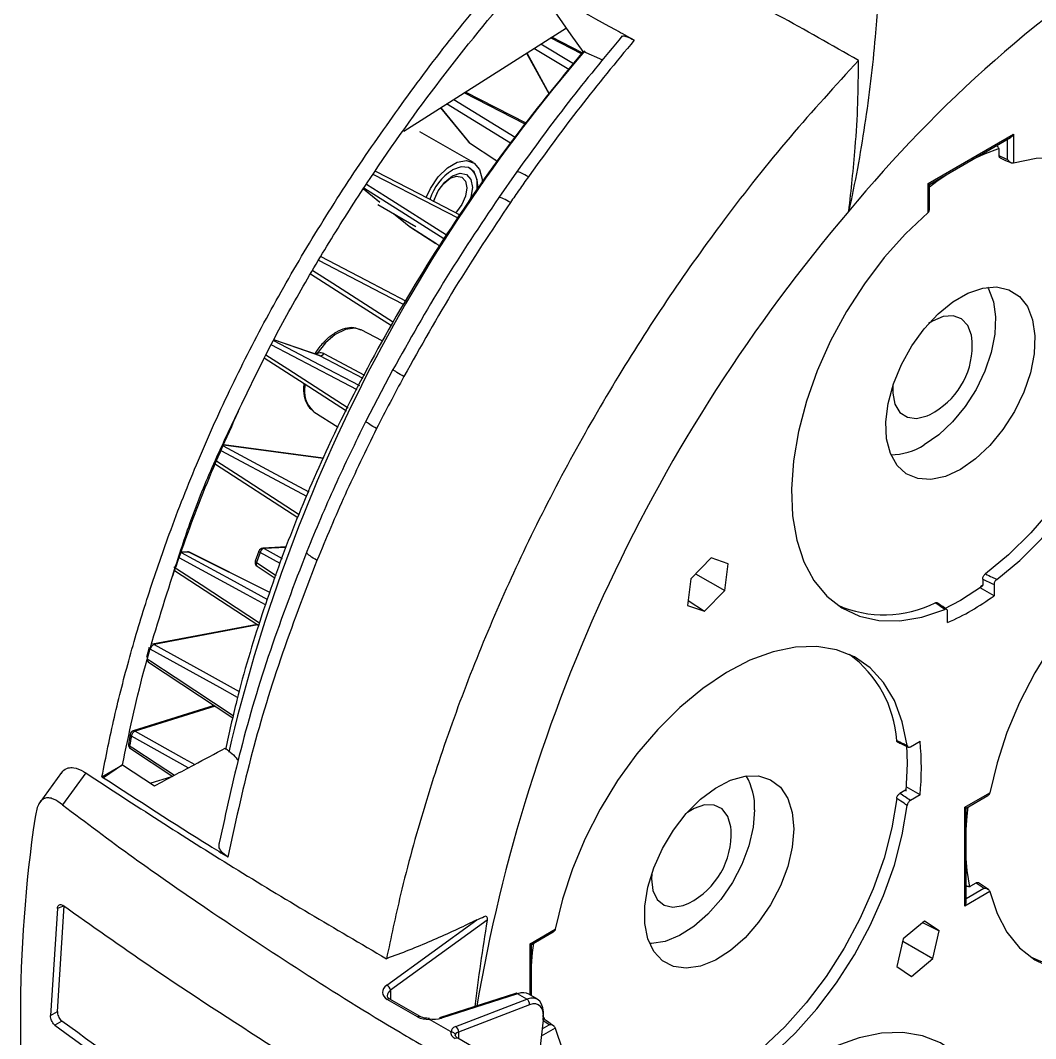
# Model space of a CAD drawing. Header units: inches. Extents: x 0.7 to 44.2, y 3.2 to 34.6.
# Drawn here: x 11.29 to 13.879, y 24.141 to 26.736 of the extents above; entities that cross this region are included whole.
import ezdxf

# ---------------------------------------------------------------- set-up
doc = ezdxf.new("R2010")
doc.units = ezdxf.units.IN
doc.header["$MEASUREMENT"] = 0

msp = doc.modelspace()

# ---------------------------------------------------------------- linework, layer by layer
for p, q in [((12.268, 26.4536), (12.6827, 26.7172)), ((12.7223, 26.65), (12.6419, 26.6913)), ((12.7244, 26.6525), (12.645, 26.6932)), ((12.581, 26.6526), (12.6383, 26.5484)), ((12.5818, 26.6531), (12.6389, 26.5492)), ((12.6888, 26.611), (12.5998, 26.6646)), ((12.6177, 26.6759), (12.7006, 26.6259)), ((12.775, 26.6349), (12.7251, 26.6567)), ((12.5777, 26.4713), (12.4221, 26.5516)), ((12.5797, 26.4738), (12.4252, 26.5535)), ((12.5396, 26.4234), (12.3772, 26.523)), ((12.3952, 26.5345), (12.5517, 26.4386)), ((12.3617, 26.5132), (12.4328, 26.4265)), ((12.3621, 26.5134), (12.4346, 26.4249)), ((12.4455, 26.3737), (12.3091, 26.4524)), ((13.6046, 26.3201), (13.8228, 26.4461)), ((13.8228, 26.4461), (13.8228, 26.3721)), ((12.4346, 26.4249), (12.5013, 26.3807)), ((12.4356, 26.4239), (12.5026, 26.3795)), ((13.6079, 26.3182), (13.8146, 26.4375)), ((13.8076, 26.3811), (13.8076, 26.4334)), ((13.7857, 26.3912), (13.7857, 26.4073)), ((12.5016, 26.3803), (12.5079, 26.3755)), ((13.8228, 26.3721), (13.8218, 26.3719)), ((12.4371, 26.3592), (12.4371, 26.3593)), ((12.5554, 26.3496), (12.5099, 26.2846)), ((13.6046, 26.2462), (13.6046, 26.3201)), ((13.6079, 26.2545), (13.6079, 26.3182)), ((12.165, 26.3066), (12.2059, 26.2733)), ((12.165, 26.3066), (12.2068, 26.2727)), ((12.202, 26.2669), (12.2986, 26.2111)), ((12.2427, 26.2434), (12.2812, 26.2121)), ((12.243, 26.2432), (12.282, 26.2115)), ((13.4027, 26.25), (13.4027, 26.25)), ((13.6055, 26.247), (13.6046, 26.2462)), ((12.282, 26.2115), (12.2812, 26.2121)), ((12.282, 26.2115), (12.3493, 26.1681)), ((12.2824, 26.2112), (12.3498, 26.1678)), ((13.6159, 25.9696), (13.6059, 25.9633)), ((12.2131, 25.9191), (12.1592, 25.9472)), ((12.0531, 25.882), (11.9368, 25.922)), ((12.0542, 25.8815), (11.9368, 25.9219)), ((12.0531, 25.882), (12.0542, 25.8815)), ((12.1641, 25.8238), (12.0542, 25.8815)), ((12.0639, 25.8869), (12.1681, 25.8317)), ((12.2402, 25.8461), (12.1713, 25.7147)), ((11.8457, 25.7395), (11.8457, 25.7395)), ((12.0389, 25.7389), (12.1007, 25.6996)), ((12.0624, 25.6199), (11.8085, 25.6535)), ((12.0626, 25.6204), (11.8087, 25.654)), ((11.7877, 25.6054), (11.9976, 25.469)), ((11.7161, 25.3817), (11.6968, 25.3808)), ((11.7197, 25.3809), (11.7005, 25.3799)), ((11.9266, 25.2778), (11.7197, 25.3809)), ((11.9268, 25.2784), (11.7217, 25.3805)), ((11.8983, 25.3836), (11.8894, 25.3583)), ((11.9015, 25.3801), (11.8926, 25.3548)), ((11.9531, 25.3516), (11.9015, 25.3801)), ((11.9685, 25.3942), (11.9086, 25.3912)), ((11.9681, 25.3931), (11.9122, 25.3904)), ((11.9122, 25.3904), (11.958, 25.3651)), ((11.8926, 25.3548), (11.9423, 25.3216)), ((13.0514, 25.366), (12.9998, 25.3129)), ((13.0947, 25.3511), (13.0514, 25.366)), ((11.6832, 25.3345), (11.8981, 25.194)), ((11.8939, 25.3449), (11.9397, 25.3144)), ((13.0864, 25.2832), (13.0947, 25.3511)), ((12.9998, 25.3129), (12.9916, 25.2449)), ((13.0119, 25.3254), (13.0864, 25.2832)), ((13.7439, 25.3123), (13.7439, 25.2974)), ((13.0349, 25.2301), (13.0864, 25.2832)), ((13.7434, 25.2941), (13.687, 25.2578)), ((13.7729, 25.2698), (13.7372, 25.29)), ((13.7384, 25.2937), (13.7439, 25.2977)), ((13.7729, 25.2981), (13.7729, 25.2698)), ((12.9931, 25.2575), (13.0349, 25.2301)), ((13.687, 25.2578), (13.6449, 25.2356)), ((12.9916, 25.2449), (13.0349, 25.2301)), ((13.6544, 25.2014), (13.6544, 25.2297)), ((11.8942, 25.1965), (11.6273, 25.146)), ((11.8961, 25.1953), (11.6317, 25.1453)), ((11.6183, 25.1375), (11.612, 25.1125)), ((11.617, 25.1002), (11.832, 24.959)), ((11.7846, 24.9901), (11.578, 24.9253)), ((11.7868, 24.9886), (11.583, 24.9247)), ((11.5702, 24.9164), (11.5658, 24.8918)), ((11.7183, 24.8311), (11.5733, 24.9121)), ((13.5498, 24.8888), (13.5515, 24.8427)), ((13.5595, 24.885), (13.5841, 24.8992)), ((11.5712, 24.8803), (11.6793, 24.8091)), ((11.4983, 24.8086), (11.5507, 24.8391)), ((11.5507, 24.8391), (11.5021, 24.8061)), ((11.5507, 24.8391), (11.5021, 24.8061)), ((11.5507, 24.8391), (11.6327, 24.7857)), ((11.5507, 24.8391), (11.5507, 24.8391)), ((11.5507, 24.8391), (11.5507, 24.8391)), ((13.5515, 24.8427), (13.5478, 24.7716)), ((11.3956, 24.8191), (11.3398, 24.743)), ((11.457, 24.8181), (11.3978, 24.7372)), ((11.4983, 24.8086), (11.5021, 24.8061)), ((11.6735, 24.8073), (11.6229, 24.7921)), ((13.5841, 24.7623), (13.5485, 24.7832)), ((13.5457, 24.7736), (13.5327, 24.7661)), ((13.5841, 24.7623), (13.5595, 24.7481)), ((13.6984, 24.7307), (13.7624, 24.7676)), ((13.7018, 24.7287), (13.7569, 24.7605)), ((13.7624, 24.7676), (13.7622, 24.7665)), ((13.6984, 24.4787), (13.6984, 24.7307)), ((13.7018, 24.4901), (13.7018, 24.7287)), ((12.9, 24.5603), (12.8995, 24.5484)), ((13.7018, 24.4982), (13.7471, 24.5244)), ((13.7135, 24.5302), (13.7274, 24.5383)), ((13.7624, 24.5157), (13.6984, 24.4787)), ((13.7622, 24.5167), (13.7624, 24.5157)), ((11.3849, 24.4729), (11.3672, 24.2001)), ((11.3849, 24.2102), (11.4024, 24.4797)), ((11.4024, 24.4797), (11.3849, 24.4729)), ((12.2248, 24.2778), (12.4541, 24.4438)), ((12.4805, 24.4428), (12.2339, 24.2643)), ((12.5903, 24.3831), (12.6543, 24.42)), ((12.6543, 24.42), (12.6541, 24.4188)), ((13.5952, 24.4407), (13.5412, 24.3953)), ((13.5905, 24.4367), (13.6329, 24.4156)), ((13.6329, 24.4156), (13.5952, 24.4407)), ((12.5937, 24.3811), (12.6487, 24.4129)), ((13.5412, 24.3953), (13.5249, 24.3248)), ((13.6165, 24.3451), (13.6329, 24.4156)), ((12.5903, 24.2521), (12.5903, 24.3831)), ((12.5937, 24.2501), (12.5937, 24.3811)), ((13.5399, 24.3896), (13.6165, 24.3451)), ((13.5626, 24.2997), (13.6165, 24.3451)), ((13.5249, 24.3248), (13.5626, 24.2997)), ((12.2339, 24.2643), (12.2339, 24.2412)), ((12.3031, 24.1965), (12.2259, 24.2411)), ((12.3096, 24.1975), (12.2323, 24.2421)), ((12.553, 24.2564), (12.3588, 24.194)), ((12.5581, 24.2556), (12.3639, 24.1932)), ((12.4003, 24.1721), (12.5814, 24.2421)), ((12.5814, 24.2421), (12.5581, 24.2556)), ((12.6085, 24.2416), (12.5869, 24.2541)), ((12.5883, 24.2275), (12.4071, 24.1575)), ((11.3672, 24.2001), (11.3849, 24.2102)), ((11.3961, 24.1856), (11.3784, 24.1754)), ((12.3867, 24.1593), (12.3331, 24.1903)), ((12.6543, 24.1681), (12.6184, 24.1473)), ((12.6207, 24.1662), (12.639, 24.1767)), ((12.6541, 24.169), (12.6543, 24.1681)), ((12.5369, 24.0663), (12.4055, 24.1422)), ((12.4071, 24.1575), (12.4071, 24.1412))]:
    msp.add_line(p, q)
at = {"flags": 128}
for points in [[(12.7251, 26.6567), (12.6951, 26.6994), (12.6388, 26.7797)], [(12.4346, 26.4249), (12.4332, 26.426), (12.4328, 26.4265)], [(13.7189, 26.3822), (13.7471, 26.3954), (13.7869, 26.4105)], [(12.3254, 26.2845), (12.3362, 26.308), (12.3559, 26.3371), (12.3794, 26.36), (12.4044, 26.3744), (12.428, 26.3787), (12.4476, 26.3724), (12.4613, 26.3561), (12.4674, 26.3317), (12.4675, 26.3194)], [(14.0194, 26.3656), (14.0425, 26.3484), (14.0772, 26.3116), (14.1051, 26.266), (14.1258, 26.2126), (14.1388, 26.1522), (14.144, 26.0859), (14.1413, 26.0148), (14.1306, 25.9402), (14.1123, 25.8634), (14.0866, 25.7856), (14.0539, 25.7083), (14.0148, 25.6328), (13.9701, 25.5604), (13.9204, 25.4923), (13.8667, 25.4298), (13.8099, 25.3739), (13.7509, 25.3257)], [(13.7799, 25.3114), (13.8385, 25.3598), (13.8951, 25.4157), (13.9485, 25.4781), (13.9978, 25.546), (14.0423, 25.6181), (14.0811, 25.6934), (14.1137, 25.7704), (14.1393, 25.8478), (14.1576, 25.9244), (14.1683, 25.9987), (14.1711, 26.0696), (14.1661, 26.1357), (14.1534, 26.196), (14.133, 26.2495), (14.1055, 26.2951), (14.0712, 26.3322), (14.0307, 26.36), (13.9849, 26.3781), (13.9343, 26.3863), (13.88, 26.3843), (13.8228, 26.3721)], [(12.4064, 26.2318), (12.3491, 26.2614), (12.1895, 26.3436)], [(12.1954, 26.3518), (12.3063, 26.2946), (12.4121, 26.24)], [(12.3442, 26.2746), (12.3446, 26.2763), (12.3557, 26.3018), (12.3723, 26.3242), (12.3919, 26.34), (12.4115, 26.3468), (12.4281, 26.3436), (12.4391, 26.3308), (12.443, 26.3105), (12.4391, 26.2856), (12.4316, 26.2666)], [(12.3449, 26.274), (12.3466, 26.2805), (12.3558, 26.3018), (12.3696, 26.3205), (12.3859, 26.3336), (12.4022, 26.3393), (12.4161, 26.3366), (12.4253, 26.326), (12.4285, 26.309), (12.4253, 26.2883), (12.4161, 26.267), (12.4022, 26.2483), (12.4, 26.246)], [(12.4541, 26.2997), (12.4549, 26.3045), (12.4549, 26.3301), (12.4473, 26.3498), (12.433, 26.3612), (12.4138, 26.3629), (12.3919, 26.3548)], [(13.6079, 26.3118), (13.6269, 26.326), (13.6552, 26.3454)], [(12.1728, 26.3187), (12.2211, 26.2882), (12.3771, 26.1897)], [(13.6046, 26.3201), (13.6059, 26.3193), (13.6069, 26.3187), (13.6076, 26.3184), (13.6079, 26.3182), (13.6079, 26.3182)], [(12.3702, 26.1797), (12.2719, 26.2418), (12.1662, 26.3085)], [(13.6046, 26.2462), (13.5474, 26.1923), (13.493, 26.1315), (13.4425, 26.065), (13.3966, 25.9939), (13.3561, 25.9194), (13.3219, 25.8427), (13.2943, 25.7653), (13.274, 25.6884), (13.2612, 25.6133), (13.2562, 25.5414), (13.259, 25.4738), (13.2697, 25.4118), (13.288, 25.3564), (13.3137, 25.3085), (13.3462, 25.2691), (13.385, 25.2387), (13.4295, 25.2179), (13.4789, 25.207), (13.5323, 25.2062), (13.5888, 25.2156), (13.6474, 25.235)], [(12.0567, 26.1342), (12.1704, 26.075), (12.2743, 26.0209)], [(12.2685, 26.0112), (12.2129, 26.0402), (12.051, 26.1245)], [(12.2364, 25.958), (12.1392, 26.02), (12.0302, 26.0895)], [(12.0358, 26.0989), (12.0872, 26.0662), (12.242, 25.9673)], [(13.687, 25.5917), (13.6487, 25.5741), (13.612, 25.5662), (13.5783, 25.5683), (13.5491, 25.5804), (13.5255, 25.6019), (13.5086, 25.6321), (13.4989, 25.6695), (13.497, 25.7128), (13.5028, 25.7601), (13.5162, 25.8095), (13.5366, 25.859), (13.5631, 25.9066), (13.5947, 25.9502), (13.6301, 25.9882), (13.6678, 26.0189), (13.7063, 26.0411), (13.744, 26.0539), (13.7794, 26.0568), (13.811, 26.0497), (13.8375, 26.0328), (13.8579, 26.0068), (13.8712, 25.9728), (13.8771, 25.9322), (13.8751, 25.8867), (13.8655, 25.8381), (13.8485, 25.7884), (13.8249, 25.7396), (13.7957, 25.6938), (13.7621, 25.6528), (13.7253, 25.6183), (13.687, 25.5917)], [(13.756, 26.056), (13.7586, 26.0516), (13.7714, 26.0191), (13.777, 25.9802), (13.7751, 25.9366), (13.7659, 25.8901), (13.7497, 25.8425), (13.7271, 25.7958), (13.6991, 25.7519), (13.6669, 25.7126), (13.6317, 25.6796), (13.595, 25.6541)], [(13.7172, 25.9181), (13.7152, 25.9337), (13.706, 25.9584), (13.69, 25.9753), (13.6686, 25.983), (13.6433, 25.9811), (13.6159, 25.9696)], [(12.1592, 25.9472), (12.1429, 25.9519), (12.1189, 25.9487), (12.0933, 25.9359), (12.0683, 25.9145), (12.0462, 25.8864)], [(12.149, 25.7943), (12.0958, 25.8223), (11.9301, 25.9095)], [(11.936, 25.9204), (12.0535, 25.8585), (12.1546, 25.8053)], [(12.1215, 25.7404), (12.0257, 25.8021), (11.9122, 25.8751)], [(11.9165, 25.8838), (11.9725, 25.8478), (12.1259, 25.749)], [(13.5149, 25.8057), (13.5146, 25.786), (13.5203, 25.758), (13.533, 25.737), (13.5518, 25.7246), (13.5755, 25.7217), (13.6021, 25.7284), (13.6097, 25.732)], [(12.037, 25.7402), (12.038, 25.7394), (12.0389, 25.7389)], [(12.0205, 25.5224), (11.971, 25.5489), (11.8022, 25.639)], [(11.8077, 25.6515), (11.9288, 25.5868), (12.0259, 25.5349)], [(11.791, 25.6131), (11.8508, 25.5743), (12.0009, 25.4768)], [(14.6591, 25.2393), (14.6462, 25.2993), (14.6257, 25.3525), (14.5981, 25.3979), (14.5638, 25.4347), (14.5234, 25.4624), (14.4776, 25.4804), (14.4272, 25.4885), (14.3729, 25.4864), (14.3159, 25.4743), (14.2569, 25.4523), (14.1972, 25.4209), (14.1375, 25.3805), (14.0791, 25.3318), (14.0228, 25.2758), (13.9697, 25.2132), (13.9207, 25.1453), (13.8765, 25.0732), (13.838, 24.998), (13.8058, 24.9212), (13.7805, 24.844), (13.7624, 24.7676)], [(11.7005, 25.3799), (11.8261, 25.3118), (11.9204, 25.2606)], [(11.7197, 25.3809), (11.721, 25.3808), (11.7217, 25.3805)], [(11.9015, 25.3801), (11.9002, 25.381), (11.8992, 25.3818), (11.8985, 25.3825), (11.8983, 25.3832), (11.8983, 25.3836)], [(11.9154, 25.2467), (11.8684, 25.2722), (11.6952, 25.3662)], [(11.8894, 25.3583), (11.8894, 25.358), (11.8896, 25.3573), (11.8903, 25.3565), (11.8913, 25.3557), (11.8926, 25.3548)], [(11.6816, 25.3438), (11.6896, 25.3386), (11.7515, 25.2981), (11.9002, 25.2008)], [(11.6183, 25.1375), (11.6182, 25.1371), (11.6185, 25.1363), (11.6191, 25.1354), (11.6201, 25.1344), (11.6215, 25.1335)], [(11.8442, 25.0108), (11.7992, 25.0356), (11.6215, 25.1335)], [(11.6317, 25.1453), (11.7567, 25.0764), (11.8486, 25.0258)], [(13.5515, 24.8884), (13.5389, 24.9489), (13.5188, 25.0025), (13.4914, 25.0484), (13.4573, 25.0857), (13.4171, 25.1139), (13.3713, 25.1323), (13.3209, 25.1407), (13.2666, 25.139), (13.2095, 25.1272), (13.1505, 25.1054), (13.0905, 25.0741), (13.0308, 25.0338), (12.9721, 24.9852), (12.9157, 24.9292), (12.8624, 24.8666), (12.8132, 24.7986), (12.7688, 24.7263), (12.7302, 24.651), (12.6979, 24.5739), (12.6724, 24.4965), (12.6543, 24.42)], [(11.6152, 25.1084), (11.6232, 25.1031), (11.6852, 25.0624), (11.8333, 24.965)], [(14.6325, 25.0989), (14.62, 25.0237), (14.5998, 24.9467), (14.5724, 24.869), (14.5382, 24.7921), (14.4978, 24.7173), (14.4519, 24.6459), (14.4012, 24.5792), (14.3468, 24.5182), (14.2894, 24.4641), (14.2302, 24.4178), (14.1701, 24.38), (14.1102, 24.3515), (14.0514, 24.3328), (13.995, 24.3241), (13.9417, 24.3256), (13.8925, 24.3373), (13.8664, 24.3486)], [(13.7624, 24.5157), (13.7805, 24.4602), (13.8058, 24.4122), (13.838, 24.3725), (13.8765, 24.3419), (13.9207, 24.3207), (13.9697, 24.3094), (14.0228, 24.3082), (14.0791, 24.3171), (14.1375, 24.3359), (14.1972, 24.3644), (14.2569, 24.4019), (14.3159, 24.448), (14.3729, 24.5018), (14.4272, 24.5623), (14.4776, 24.6286), (14.5234, 24.6996), (14.5638, 24.7739), (14.5981, 24.8503), (14.6257, 24.9276), (14.6462, 25.0043), (14.6591, 25.0793)], [(11.583, 24.9247), (11.7074, 24.8552), (11.7348, 24.8399)], [(11.5689, 24.8874), (11.5769, 24.8821), (11.6391, 24.8412), (11.6829, 24.8123)], [(11.5708, 24.8802), (11.5708, 24.8802), (11.571, 24.8801)], [(13.2624, 24.6758), (13.2585, 24.6293), (13.2469, 24.5802), (13.2283, 24.5306), (13.2032, 24.4824), (13.1727, 24.4376), (13.1382, 24.398), (13.1009, 24.3654), (13.0624, 24.3409), (13.0244, 24.3257), (12.9883, 24.3203), (12.9556, 24.3249), (12.9277, 24.3395), (12.9057, 24.3633), (12.8905, 24.3953), (12.8828, 24.4344), (12.8828, 24.4789), (12.8905, 24.5269), (12.9057, 24.5765), (12.9277, 24.6257), (12.9556, 24.6725), (12.9883, 24.7148), (13.0244, 24.7511), (13.0624, 24.7798), (13.1009, 24.7998), (13.1382, 24.8101), (13.1727, 24.8105), (13.2032, 24.8009), (13.2283, 24.7816), (13.2469, 24.7535), (13.2585, 24.7178), (13.2624, 24.6758)], [(12.8811, 23.9601), (12.9157, 23.9606), (12.9721, 23.9697), (13.0308, 23.9888), (13.0905, 24.0176), (13.1505, 24.0555), (13.2095, 24.1019), (13.2666, 24.156), (13.3209, 24.2169), (13.3713, 24.2836), (13.4171, 24.3548), (13.4573, 24.4294), (13.4914, 24.5061), (13.5188, 24.5836), (13.5389, 24.6605), (13.5515, 24.7355)], [(13.5247, 24.7534), (13.5123, 24.6782), (13.4924, 24.601), (13.4651, 24.5233), (13.431, 24.4462), (13.3906, 24.3713), (13.3447, 24.2997), (13.2941, 24.2328), (13.2397, 24.1716), (13.1823, 24.1173), (13.123, 24.0708), (13.0628, 24.0329), (13.0028, 24.0042), (12.944, 23.9853), (12.8874, 23.9765), (12.883, 23.9762)], [(13.1022, 24.6726), (13.1014, 24.681), (13.094, 24.7074), (13.0796, 24.7264), (13.0594, 24.7365), (13.0349, 24.737), (13.0079, 24.7279), (12.9909, 24.7178)], [(13.7018, 24.6743), (13.7045, 24.7084), (13.7073, 24.7319)], [(13.1623, 24.7243), (13.1586, 24.6797), (13.1475, 24.6327), (13.1296, 24.5852), (13.1056, 24.539), (13.0765, 24.4961), (13.0434, 24.4582), (13.0077, 24.427), (12.9708, 24.4036), (12.9344, 24.389), (12.8998, 24.3838), (12.8948, 24.3838)], [(13.7113, 24.5271), (13.7045, 24.5696), (13.7018, 24.6005)], [(12.8995, 24.5484), (12.9032, 24.519), (12.9142, 24.4961), (12.9317, 24.4814), (12.9542, 24.476), (12.9803, 24.4804), (12.9948, 24.4865)], [(12.5937, 24.3266), (12.5964, 24.3607), (12.5992, 24.3843)], [(12.6236, 24.1882), (12.6249, 24.1889), (12.6258, 24.1898), (12.6264, 24.1907), (12.6266, 24.1917), (12.6263, 24.1928), (12.6256, 24.1938), (12.6246, 24.1948), (12.6232, 24.1958)], [(12.6543, 24.1681), (12.6724, 24.1124), (12.6812, 24.0933)], [(13.7709, 23.9047), (13.7584, 23.9652), (13.7382, 24.0188), (13.7109, 24.0647), (13.6768, 24.102), (13.6365, 24.1302), (13.5908, 24.1486), (13.5404, 24.157), (13.4861, 24.1553), (13.429, 24.1435), (13.3699, 24.1217), (13.31, 24.0904), (13.2502, 24.0501), (13.1916, 24.0015), (13.1352, 23.9455), (13.0819, 23.8829), (13.0326, 23.8149), (12.9883, 23.7426), (12.9497, 23.6673), (12.9173, 23.5903), (12.8919, 23.5128), (12.8738, 23.4363)]]:
    msp.add_lwpolyline(points, dxfattribs=at)
for centre, radius, start, end in [((15.9854, 24.1189), 3.3485, 122.16, 140.4726), ((15.9068, 23.9205), 4.1942, 139.2462, 166.9032), ((12.4693, 26.2358), 0.1419, 123.0239, 161.924), ((12.3985, 26.316), 0.058, 342.7732, 48.2884), ((16.602, 23.5166), 4.2079, 139.4903, 170.3143), ((13.5208, 25.9074), 0.1967, 296.8895, 0), ((13.5208, 25.9074), 0.1967, 0, 3.1159), ((12.0403, 25.8789), 0.00962, 51.9108, 79.3527), ((12.0553, 25.8911), 0.00963, 263.3836, 333.7463), ((12.0851, 25.7917), 0.0706, 167.3715, 226.9888), ((13.5102, 25.787), 0.1577, 269.8266, 302.5503), ((11.7166, 25.3703), 0.0115, 63.517, 92.822), ((11.7164, 25.3747), 0.00703, 61.6579, 92.5998), ((11.9091, 25.3797), 0.0115, 92.822, 160.6277), ((11.9149, 25.3768), 0.0138, 101.2847, 166.3634), ((11.9089, 25.3842), 0.00703, 61.6579, 92.5998), ((11.9002, 25.3545), 0.0115, 160.6277, 236.2898), ((11.8998, 25.3507), 0.00826, 150.2793, 224.4551), ((13.4925, 25.5128), 0.2918, 245.9001, 296.5947), ((13.3902, 25.7959), 0.6506, 293.9616, 306.033), ((11.6284, 25.1394), 0.00674, 60.9849, 99.9676), ((11.6363, 25.1309), 0.0151, 107.85, 169.9935), ((13.2278, 24.8807), 0.2976, 3.9232, 53.5795), ((11.6217, 25.1054), 0.00715, 155.6352, 228.3073), ((14.6552, 24.3526), 3.1323, 169.711, 170.1685), ((11.5814, 24.9143), 0.0115, 107.4177, 169.7115), ((11.575, 24.9166), 0.00487, 182.7215, 248.9472), ((11.589, 24.91), 0.0159, 112.4058, 172.3872), ((11.5798, 24.9192), 0.00632, 59.6546, 106.2126), ((11.5771, 24.8898), 0.0115, 170.169, 236.6093), ((11.5707, 24.892), 0.00489, 182.6247, 248.7077), ((11.5752, 24.8852), 0.00666, 160.6126, 228.6833), ((12.9369, 24.8307), 0.6508, 353.9653, 6.0347), ((13.0048, 24.7313), 0.1577, 357.4465, 30.1768), ((14.7782, 24.1945), 3.4879, 171.5785, 188.4215), ((12.9058, 24.6619), 0.1967, 296.8895, 3.1159), ((12.2156, 24.2617), 0.0185, 8.0491, 60.1356), ((12.2299, 24.2365), 0.00611, 66.6202, 131.2296), ((12.5547, 24.2507), 0.00601, 55.3621, 105.9391), ((12.5734, 24.2295), 0.015, 352.4746, 57.7291), ((12.3071, 24.1919), 0.00613, 67.262, 131.1619), ((12.3604, 24.1882), 0.00601, 55.3621, 105.9391), ((12.3923, 24.1595), 0.015, 352.4746, 57.7291), ((12.403, 24.1368), 0.00592, 65.4903, 132.3596)]:
    msp.add_arc(centre, radius, start, end)
for centre, major_axis, ratio, start_param, end_param in [((13.8146, 26.4507), (0.0081, 0.0141), 0.577335, 3.92695, 4.71243), ((13.4071, 26.0391), (4.1954, -1.9171), 0.10364, 1.522616, 1.527853), ((14.1039, 25.6699), (5.8505, -2.8531), 0.073638, 4.68676, 4.691717), ((13.4031, 24.2757), (5.3964, -3.6397), 0.073628, 1.591462, 1.596418), ((13.6903, 24.7354), (0.0115, -0.0066), 0.00007, 0.000041, 0.785439), ((13.843, 25.0421), (3.7581, -2.6745), 0.103626, 4.755323, 4.76056), ((13.6903, 24.4834), (0.0081, 0.0141), 0.577335, 4.71243, 5.497828), ((14.7158, 25.2262), (1.5932, 2.956), 0.556891, 2.119008, 2.193394), ((12.5822, 24.3877), (0.0115, -0.0066), 0.00007, 0.000041, 0.785439), ((12.2556, 24.2613), (0.042, 0.0035), 0.625176, 2.339165, 3.875055), ((12.2563, 24.2524), (0.0305, 0.0036), 0.641456, 2.315106, 3.062634), ((12.5475, 24.1885), (0.04, 0.0653), 0.59425, 0.015744, 0.609075), ((12.5714, 24.1746), (0.0366, 0.0672), 0.560004, 5.314032, 6.862534), ((12.5798, 24.1701), (0.0309, 0.0573), 0.556891, 5.311738, 6.86024), ((12.3329, 24.2167), (0.042, 0.0035), 0.625176, 3.875055, 4.665536), ((12.3351, 24.2107), (0.042, -0.006), 0.457731, 4.701732, 5.528053), ((14.8892, 25.1263), (1.5986, 2.9661), 0.556891, 2.170145, 2.210348), ((12.7349, 24.6945), (3.7581, -2.6745), 0.103626, 4.756438, 4.76056), ((12.4288, 24.1613), (0.042, 0.0035), 0.625176, 3.084573, 3.875055), ((12.4311, 24.1553), (0.042, -0.006), 0.457731, 2.456274, 3.282595), ((12.4295, 24.1452), (0.0305, -0.0057), 0.411118, 2.467748, 3.268423)]:
    msp.add_ellipse(centre, major_axis=major_axis, ratio=ratio, start_param=start_param, end_param=end_param)
for points, knots in [([(13.4855, 27.0261), (13.4844, 26.9704), (13.4822, 26.8589), (13.4719, 26.7108), (13.4586, 26.581), (13.4435, 26.4692), (13.4252, 26.3586), (13.4102, 26.2862), (13.4027, 26.25)], [0, 0, 0, 0, 0.208801, 0.418149, 0.563127, 0.708317, 0.854049, 1, 1, 1, 1]), ([(11.4983, 24.8086), (11.5084, 24.8591), (11.5287, 24.9603), (11.5683, 25.1143), (11.6149, 25.27), (11.6726, 25.4376), (11.7428, 25.6163), (11.8275, 25.804), (11.9225, 25.9888), (12.0269, 26.1704), (12.14, 26.3488), (12.2624, 26.5244), (12.3918, 26.697), (12.4839, 26.8069), (12.5301, 26.862)], [0, 0, 0, 0, 0.070998, 0.142226, 0.214231, 0.286532, 0.37348, 0.461051, 0.547999, 0.635509, 0.724628, 0.814244, 0.90692, 1, 1, 1, 1]), ([(12.8554, 26.6855), (12.84, 26.694), (12.7319, 26.7537), (12.6235, 26.8123), (12.5314, 26.8613), (12.5301, 26.862)], [0, 0, 0, 0, 0.1408638, 0.9880298, 1, 1, 1, 1]), ([(13.4275, 26.6338), (13.3594, 26.6728), (13.2232, 26.7507), (13.0853, 26.8204), (13.0164, 26.8553)], [0, 0, 0, 0, 0.4997552, 1, 1, 1, 1]), ([(11.8457, 25.7395), (11.8701, 25.7902), (11.9187, 25.8917), (12.0005, 26.0414), (12.0881, 26.1891), (12.2066, 26.3728), (12.3599, 26.5888), (12.4897, 26.7457), (12.5549, 26.8246)], [0, 0, 0, 0, 0.129297, 0.258605, 0.390219, 0.521839, 0.75975, 1, 1, 1, 1]), ([(12.8251, 26.6965), (12.7786, 26.6406), (12.6858, 26.5288), (12.5989, 26.4093), (12.5554, 26.3496)], [0, 0, 0, 0, 0.500198, 1, 1, 1, 1]), ([(12.8554, 26.6855), (12.8089, 26.6294), (12.716, 26.5173), (12.629, 26.3974), (12.5856, 26.3375)], [0, 0, 0, 0, 0.500224, 1, 1, 1, 1]), ([(12.8239, 26.6938), (12.8243, 26.6946), (12.8255, 26.697), (12.8344, 26.6957), (12.8457, 26.6908), (12.8536, 26.6865), (12.8554, 26.6855)], [0, 0, 0, 0, 0.153915, 0.473205, 0.880893, 1, 1, 1, 1]), ([(12.7251, 26.6567), (12.6623, 26.5799), (12.5372, 26.4269), (12.3651, 26.1778), (12.2087, 25.9188), (12.0815, 25.6701), (11.9811, 25.4366), (11.9039, 25.2203), (11.8471, 25.0329), (11.8226, 24.9197), (11.8136, 24.878)], [0, 0, 0, 0, 0.147844, 0.294879, 0.442249, 0.587689, 0.701403, 0.816518, 0.932352, 1, 1, 1, 1]), ([(13.4275, 26.6338), (13.3686, 26.5698), (13.2505, 26.441), (13.0904, 26.2386), (12.9448, 26.0348), (12.8134, 25.8303), (12.6904, 25.6167), (12.5788, 25.3985), (12.4798, 25.1785), (12.3933, 24.9572), (12.3189, 24.7329), (12.2623, 24.5277), (12.2352, 24.3992), (12.2238, 24.3449)], [0, 0, 0, 0, 0.101607, 0.204124, 0.293668, 0.383833, 0.47597, 0.568792, 0.658049, 0.747933, 0.83979, 0.932327, 1, 1, 1, 1]), ([(13.4027, 26.25), (13.4086, 26.3039), (13.4185, 26.3946), (13.4264, 26.5229), (13.4271, 26.5973), (13.4275, 26.6338)], [0, 0, 0, 0, 0.4273062, 0.719303, 1, 1, 1, 1]), ([(13.7857, 26.4073), (13.7857, 26.4075), (13.7856, 26.4085), (13.7851, 26.4105), (13.7839, 26.4128), (13.7821, 26.415), (13.7806, 26.4159), (13.7799, 26.4164)], [0, 0, 0, 0, 0.082168, 0.306264, 0.534946, 0.764555, 1, 1, 1, 1]), ([(13.7884, 26.3859), (13.7883, 26.3859), (13.7874, 26.3861), (13.7864, 26.3875), (13.7857, 26.3895), (13.7857, 26.3909), (13.7857, 26.3912)], [0, 0, 0, 0, 0.053421, 0.460504, 0.864643, 1, 1, 1, 1]), ([(12.5013, 26.3807), (12.5014, 26.3807), (12.5024, 26.3799), (12.5043, 26.3785), (12.5061, 26.3771), (12.5069, 26.3764)], [0, 0, 0, 0, 0.023238, 0.580167, 1, 1, 1, 1]), ([(13.7884, 26.3858), (13.7907, 26.3847), (13.8001, 26.3804), (13.8095, 26.376), (13.8165, 26.3728)], [0, 0, 0, 0, 0.254298, 1, 1, 1, 1]), ([(13.8218, 26.3719), (13.8209, 26.3718), (13.819, 26.3717), (13.8153, 26.3732), (13.8112, 26.3763), (13.8087, 26.3794), (13.8076, 26.381), (13.8076, 26.3811)], [0, 0, 0, 0, 0.1620133, 0.3802172, 0.6863016, 0.9938623, 1, 1, 1, 1]), ([(12.5856, 26.3375), (12.5793, 26.3409), (12.5675, 26.3474), (12.5565, 26.3515), (12.5561, 26.3493), (12.5559, 26.3484)], [0, 0, 0, 0, 0.391174, 0.73089, 1, 1, 1, 1]), ([(12.5856, 26.3375), (12.5779, 26.3266), (12.5625, 26.3048), (12.5473, 26.2828), (12.5397, 26.2718)], [0, 0, 0, 0, 0.499933, 1, 1, 1, 1]), ([(12.5099, 26.2846), (12.4622, 26.2134), (12.3667, 26.0711), (12.2824, 25.9211), (12.2402, 25.8461)], [0, 0, 0, 0, 0.499894, 1, 1, 1, 1]), ([(12.5397, 26.2718), (12.4917, 26.1999), (12.3956, 26.056), (12.3107, 25.9043), (12.2682, 25.8285)], [0, 0, 0, 0, 0.499834, 1, 1, 1, 1]), ([(12.5397, 26.2718), (12.5335, 26.2753), (12.5217, 26.2817), (12.5113, 26.286), (12.511, 26.2845), (12.5109, 26.2839)], [0, 0, 0, 0, 0.422773, 0.789759, 1, 1, 1, 1]), ([(13.6055, 26.247), (13.6061, 26.2479), (13.6074, 26.2499), (13.6081, 26.2527), (13.6079, 26.2543), (13.6078, 26.2545)], [0, 0, 0, 0, 0.415672, 0.923778, 1, 1, 1, 1]), ([(12.3493, 26.1681), (12.3493, 26.1681), (12.3504, 26.1673), (12.3536, 26.1652), (12.3568, 26.163), (12.3589, 26.1616)], [0, 0, 0, 0, 0.014095, 0.353739, 1, 1, 1, 1]), ([(12.159, 25.9468), (12.1531, 25.9492), (12.1406, 25.9545), (12.1181, 25.9517), (12.0941, 25.9416), (12.0701, 25.9234), (12.0528, 25.9041), (12.0443, 25.8916), (12.0421, 25.8883)], [0, 0, 0, 0, 0.162482, 0.344827, 0.534859, 0.732218, 0.930735, 1, 1, 1, 1]), ([(12.0427, 25.8894), (12.0421, 25.8884), (12.0414, 25.8874), (12.0407, 25.8863), (12.0407, 25.8863)], [0, 0, 0, 0, 0.959479, 1, 1, 1, 1]), ([(12.0639, 25.8869), (12.0629, 25.8873), (12.06, 25.8886), (12.0544, 25.8891), (12.0493, 25.8879), (12.0467, 25.8867), (12.0462, 25.8864)], [0, 0, 0, 0, 0.193139, 0.560502, 0.922363, 1, 1, 1, 1]), ([(12.2682, 25.8285), (12.2563, 25.8064), (12.2326, 25.7623), (12.21, 25.7178), (12.1987, 25.6956)], [0, 0, 0, 0, 0.502172, 1, 1, 1, 1]), ([(12.2682, 25.8285), (12.2618, 25.8322), (12.25, 25.8391), (12.2403, 25.8453), (12.241, 25.8454), (12.2413, 25.8455)], [0, 0, 0, 0, 0.419188, 0.781988, 1, 1, 1, 1]), ([(12.0137, 25.8097), (12.0132, 25.8064), (12.011, 25.7927), (12.0146, 25.7725), (12.023, 25.752), (12.0328, 25.7443), (12.0371, 25.7409)], [0, 0, 0, 0, 0.1124716, 0.4557071, 0.7647477, 1, 1, 1, 1]), ([(11.8457, 25.7395), (11.8146, 25.6703), (11.7521, 25.5312), (11.7029, 25.3906), (11.6782, 25.3199)], [0, 0, 0, 0, 0.4977024, 1, 1, 1, 1]), ([(11.6782, 25.3199), (11.6925, 25.3647), (11.7218, 25.4571), (11.778, 25.5979), (11.8231, 25.6922), (11.8457, 25.7395)], [0, 0, 0, 0, 0.31808, 0.657402, 1, 1, 1, 1]), ([(12.1713, 25.7147), (12.1443, 25.6597), (12.0903, 25.5499), (12.0437, 25.4383), (12.0205, 25.3824)], [0, 0, 0, 0, 0.499919, 1, 1, 1, 1]), ([(12.1987, 25.6956), (12.1713, 25.6396), (12.1168, 25.5286), (12.0698, 25.4158), (12.0466, 25.3599)], [0, 0, 0, 0, 0.504396, 1, 1, 1, 1]), ([(12.1987, 25.6956), (12.1924, 25.6994), (12.1805, 25.7064), (12.171, 25.7131), (12.172, 25.7138), (12.1724, 25.7141)], [0, 0, 0, 0, 0.419611, 0.782543, 1, 1, 1, 1]), ([(12.0205, 25.3824), (11.9884, 25.2985), (11.924, 25.1301), (11.8498, 24.8811), (11.8147, 24.719), (11.7976, 24.6401)], [0, 0, 0, 0, 0.337764, 0.677732, 1, 1, 1, 1]), ([(12.0466, 25.3599), (12.0402, 25.3638), (12.0284, 25.371), (12.0195, 25.379), (12.0211, 25.3812), (12.0216, 25.382)], [0, 0, 0, 0, 0.42437, 0.791184, 1, 1, 1, 1]), ([(12.0466, 25.3599), (12.0144, 25.2759), (11.9498, 25.1072), (11.8738, 24.8537), (11.8374, 24.6873), (11.8193, 24.604)], [0, 0, 0, 0, 0.331778, 0.666034, 1, 1, 1, 1]), ([(11.5507, 24.8391), (11.5674, 24.9183), (11.6008, 25.0775), (11.6524, 25.2389), (11.6782, 25.3199)], [0, 0, 0, 0, 0.497752, 1, 1, 1, 1]), ([(13.7439, 25.3123), (13.744, 25.3128), (13.744, 25.3141), (13.7446, 25.3168), (13.7461, 25.3201), (13.7483, 25.3234), (13.7501, 25.3249), (13.7509, 25.3257)], [0, 0, 0, 0, 0.098186, 0.296067, 0.530767, 0.766015, 1, 1, 1, 1]), ([(13.7509, 25.3257), (13.7568, 25.3228), (13.7664, 25.318), (13.7761, 25.3133), (13.7799, 25.3114)], [0, 0, 0, 0, 0.607349, 1, 1, 1, 1]), ([(13.7799, 25.3114), (13.779, 25.3107), (13.7772, 25.3091), (13.775, 25.3058), (13.7734, 25.3023), (13.7729, 25.2997), (13.7729, 25.2984), (13.7729, 25.2981)], [0, 0, 0, 0, 0.237631, 0.475284, 0.71236, 0.948558, 1, 1, 1, 1]), ([(13.7439, 25.2974), (13.7439, 25.297), (13.7439, 25.2961), (13.7435, 25.2953), (13.7433, 25.2948)], [0, 0, 0, 0, 0.3257921, 1, 1, 1, 1]), ([(13.6231, 25.2519), (13.6235, 25.252), (13.6246, 25.2524), (13.6264, 25.2525), (13.6274, 25.2519), (13.628, 25.2516)], [0, 0, 0, 0, 0.20168, 0.608084, 1, 1, 1, 1]), ([(13.6474, 25.235), (13.6425, 25.2384), (13.6344, 25.244), (13.6263, 25.2496), (13.6231, 25.2519)], [0, 0, 0, 0, 0.607349, 1, 1, 1, 1]), ([(13.6523, 25.2348), (13.6504, 25.2361), (13.6423, 25.2418), (13.6342, 25.2474), (13.628, 25.2517)], [0, 0, 0, 0, 0.237054, 1, 1, 1, 1]), ([(13.6544, 25.2297), (13.6543, 25.2307), (13.6541, 25.2327), (13.6527, 25.2347), (13.6507, 25.2357), (13.6488, 25.2355), (13.6477, 25.2351), (13.6474, 25.235)], [0, 0, 0, 0, 0.235641, 0.471271, 0.707249, 0.944054, 1, 1, 1, 1]), ([(13.5247, 24.901), (13.5301, 24.8985), (13.539, 24.8943), (13.5479, 24.89), (13.5515, 24.8884)], [0, 0, 0, 0, 0.607349, 1, 1, 1, 1]), ([(13.5273, 24.8969), (13.5272, 24.8969), (13.5264, 24.8971), (13.5253, 24.8985), (13.5249, 24.9002), (13.5247, 24.901)], [0, 0, 0, 0, 0.053681, 0.537721, 1, 1, 1, 1]), ([(13.5273, 24.8969), (13.5295, 24.8958), (13.5384, 24.8916), (13.5473, 24.8874), (13.554, 24.8843)], [0, 0, 0, 0, 0.246341, 1, 1, 1, 1]), ([(13.5515, 24.8884), (13.5517, 24.8875), (13.5521, 24.8857), (13.5539, 24.8841), (13.5562, 24.8837), (13.5582, 24.8843), (13.5593, 24.8849), (13.5595, 24.885)], [0, 0, 0, 0, 0.237631, 0.475284, 0.71236, 0.948558, 1, 1, 1, 1]), ([(11.6327, 24.7857), (11.6662, 24.8034), (11.7263, 24.8353), (11.7863, 24.8673), (11.8129, 24.8815)], [0, 0, 0, 0, 0.556649, 1, 1, 1, 1]), ([(11.8129, 24.8815), (11.8244, 24.8724), (11.837, 24.8624), (11.845, 24.8507), (11.8458, 24.8496)], [0, 0, 0, 0, 0.908626, 1, 1, 1, 1]), ([(11.395, 24.817), (11.3962, 24.819), (11.4004, 24.8263), (11.4115, 24.8319), (11.4297, 24.8325), (11.4451, 24.8257), (11.4551, 24.8193), (11.457, 24.8181)], [0, 0, 0, 0, 0.088881, 0.328242, 0.543319, 0.911751, 1, 1, 1, 1]), ([(11.457, 24.8181), (11.5815, 24.7372), (11.8306, 24.5753), (12.0927, 24.4217), (12.2238, 24.3449)], [0, 0, 0, 0, 0.499735, 1, 1, 1, 1]), ([(11.5021, 24.8061), (11.5917, 24.748), (11.6965, 24.6801), (11.8037, 24.6137), (11.8193, 24.6041)], [0, 0, 0, 0, 0.855272, 1, 1, 1, 1]), ([(13.5247, 24.7534), (13.5247, 24.7539), (13.525, 24.7553), (13.5259, 24.7581), (13.5277, 24.7614), (13.5301, 24.7643), (13.5318, 24.7655), (13.5327, 24.7661)], [0, 0, 0, 0, 0.10112, 0.304982, 0.541658, 0.777543, 1, 1, 1, 1]), ([(13.5475, 24.7754), (13.5472, 24.775), (13.5468, 24.7743), (13.546, 24.7738), (13.5457, 24.7736)], [0, 0, 0, 0, 0.651301, 1, 1, 1, 1]), ([(13.7568, 24.7607), (13.7572, 24.7609), (13.7589, 24.7616), (13.7609, 24.7637), (13.7618, 24.7656), (13.7622, 24.7665)], [0, 0, 0, 0, 0.172457, 0.647378, 1, 1, 1, 1]), ([(11.3978, 24.7372), (11.39, 24.7427), (11.3784, 24.7511), (11.3628, 24.7553), (11.3518, 24.7542), (11.3427, 24.7478), (11.333, 24.733), (11.33, 24.7167), (11.3279, 24.7053)], [0, 0, 0, 0, 0.250803, 0.3780206, 0.5017875, 0.6243449, 0.7387798, 1, 1, 1, 1]), ([(11.3978, 24.7372), (11.4575, 24.6921), (11.5771, 24.6019), (11.7818, 24.4608), (12.0073, 24.3115), (12.215, 24.1817), (12.3879, 24.0822), (12.4893, 24.0286), (12.5629, 23.9975), (12.5954, 23.9862), (12.6198, 23.9815), (12.6325, 23.9818), (12.6415, 23.9844), (12.6458, 23.9879), (12.6488, 23.9902)], [0, 0, 0, 0, 0.1597237, 0.319645, 0.5199149, 0.7203513, 0.8207324, 0.9213632, 0.9466262, 0.9721086, 0.9845123, 0.9891784, 0.9926191, 1, 1, 1, 1]), ([(13.5515, 24.7355), (13.546, 24.7391), (13.5371, 24.7451), (13.5282, 24.7511), (13.5247, 24.7534)], [0, 0, 0, 0, 0.607349, 1, 1, 1, 1]), ([(13.5595, 24.7481), (13.5586, 24.7475), (13.5568, 24.7462), (13.5543, 24.7432), (13.5525, 24.7398), (13.5517, 24.7371), (13.5515, 24.7357), (13.5515, 24.7355)], [0, 0, 0, 0, 0.235641, 0.471271, 0.707249, 0.944054, 1, 1, 1, 1]), ([(11.8193, 24.604), (11.813, 24.6086), (11.8023, 24.6163), (11.7957, 24.6295), (11.7973, 24.637), (11.798, 24.6401)], [0, 0, 0, 0, 0.454424, 0.775958, 1, 1, 1, 1]), ([(13.7027, 24.5307), (13.7034, 24.5303), (13.7048, 24.5295), (13.7075, 24.529), (13.7102, 24.5291), (13.7122, 24.5296), (13.7132, 24.5301), (13.7135, 24.5302)], [0, 0, 0, 0, 0.220811, 0.441948, 0.667498, 0.896783, 1, 1, 1, 1]), ([(13.7274, 24.5383), (13.728, 24.5386), (13.7294, 24.5393), (13.7316, 24.5396), (13.7328, 24.5389), (13.7334, 24.5386)], [0, 0, 0, 0, 0.256514, 0.657851, 1, 1, 1, 1]), ([(13.7588, 24.5208), (13.7571, 24.5219), (13.7487, 24.5279), (13.7402, 24.5338), (13.7334, 24.5386)], [0, 0, 0, 0, 0.191952, 1, 1, 1, 1]), ([(13.7622, 24.5167), (13.7617, 24.5176), (13.7607, 24.5195), (13.7571, 24.522), (13.7524, 24.5237), (13.7488, 24.5243), (13.7471, 24.5244), (13.7471, 24.5244)], [0, 0, 0, 0, 0.190229, 0.422761, 0.745006, 0.993862, 1, 1, 1, 1]), ([(11.3849, 24.4729), (11.3852, 24.4746), (11.3858, 24.4781), (11.3883, 24.4815), (11.3917, 24.483), (11.3952, 24.4825), (11.3973, 24.4811), (11.3982, 24.4806)], [0, 0, 0, 0, 0.215553, 0.43111, 0.646575, 0.862054, 1, 1, 1, 1]), ([(12.4251, 23.8284), (12.3716, 23.8578), (12.2022, 23.9511), (11.9362, 24.1176), (11.6463, 24.3053), (11.4721, 24.4284), (11.3982, 24.4806)], [0, 0, 0, 0, 0.1439256, 0.4564033, 0.7694111, 1, 1, 1, 1]), ([(12.4541, 24.4438), (12.4604, 24.4467), (12.4684, 24.4505), (12.4764, 24.4537), (12.4781, 24.4543)], [0, 0, 0, 0, 0.78047, 1, 1, 1, 1]), ([(12.4781, 24.4543), (12.4788, 24.4532), (12.48, 24.4508), (12.4807, 24.4474), (12.4808, 24.4448), (12.4806, 24.4435), (12.4805, 24.4428)], [0, 0, 0, 0, 0.3267324, 0.6530182, 0.8240132, 1, 1, 1, 1]), ([(12.4541, 24.4438), (12.451, 24.4422), (12.4128, 24.4234), (12.3556, 24.3971), (12.2814, 24.3662), (12.243, 24.352), (12.2238, 24.3449)], [0, 0, 0, 0, 0.043284, 0.52033, 0.759954, 1, 1, 1, 1]), ([(12.6541, 24.4188), (12.6537, 24.418), (12.6528, 24.416), (12.6508, 24.414), (12.6491, 24.4132), (12.6487, 24.413)], [0, 0, 0, 0, 0.352622, 0.827543, 1, 1, 1, 1]), ([(12.2323, 24.2421), (12.2309, 24.2431), (12.2275, 24.2454), (12.2258, 24.2483), (12.2259, 24.2497), (12.226, 24.2504)], [0, 0, 0, 0, 0.306893, 0.711666, 1, 1, 1, 1]), ([(11.3784, 24.1754), (11.3771, 24.1766), (11.3745, 24.1789), (11.3711, 24.1843), (11.3686, 24.1903), (11.3673, 24.1958), (11.3672, 24.1989), (11.3672, 24.2001)], [0, 0, 0, 0, 0.214594, 0.429146, 0.644775, 0.861798, 1, 1, 1, 1]), ([(11.3849, 24.2102), (11.3849, 24.2083), (11.3851, 24.2045), (11.387, 24.1982), (11.39, 24.1923), (11.3932, 24.1881), (11.3953, 24.1863), (11.3961, 24.1856)], [0, 0, 0, 0, 0.217716, 0.435429, 0.653079, 0.869724, 1, 1, 1, 1]), ([(12.4229, 23.5215), (12.3636, 23.5539), (12.2448, 23.6186), (12.0112, 23.7627), (11.7231, 23.9488), (11.5038, 24.1076), (11.3961, 24.1856)], [0, 0, 0, 0, 0.159716, 0.319787, 0.665788, 1, 1, 1, 1]), ([(12.3334, 24.1928), (12.3311, 24.1928), (12.325, 24.1927), (12.3163, 24.1943), (12.3116, 24.1965), (12.3096, 24.1975)], [0, 0, 0, 0, 0.253497, 0.668059, 1, 1, 1, 1]), ([(12.3321, 24.1926), (12.3321, 24.1927), (12.3321, 24.1928), (12.332, 24.1921), (12.332, 24.1915)], [0, 0, 0, 0, 0.2975129, 1, 1, 1, 1]), ([(12.332, 24.1915), (12.332, 24.1914), (12.332, 24.1911), (12.3325, 24.1907), (12.3329, 24.1904), (12.3331, 24.1903)], [0, 0, 0, 0, 0.297484, 0.679934, 1, 1, 1, 1]), ([(12.6507, 24.1731), (12.649, 24.1743), (12.6415, 24.1796), (12.6339, 24.1849), (12.628, 24.1891)], [0, 0, 0, 0, 0.214633, 1, 1, 1, 1]), ([(11.3784, 24.1754), (11.4454, 24.1262), (11.5794, 24.0278), (11.8171, 23.8669), (12.0391, 23.7238), (12.245, 23.5982), (12.3538, 23.5392), (12.4081, 23.5097)], [0, 0, 0, 0, 0.208863, 0.417939, 0.708646, 0.854234, 1, 1, 1, 1]), ([(12.3867, 24.1593), (12.387, 24.1592), (12.3876, 24.1589), (12.3884, 24.1586), (12.3889, 24.1586), (12.3891, 24.1585)], [0, 0, 0, 0, 0.410528, 0.825604, 1, 1, 1, 1]), ([(12.6541, 24.169), (12.6536, 24.1699), (12.6526, 24.1719), (12.649, 24.1744), (12.6443, 24.1761), (12.6407, 24.1766), (12.639, 24.1767), (12.639, 24.1767)], [0, 0, 0, 0, 0.190229, 0.422761, 0.745006, 0.993862, 1, 1, 1, 1]), ([(12.3891, 24.1585), (12.3904, 24.1583), (12.3929, 24.1579), (12.396, 24.1559), (12.3981, 24.1533), (12.3989, 24.151), (12.3989, 24.1496), (12.3989, 24.1494), (12.3989, 24.1493)], [0, 0, 0, 0, 0.234649, 0.469285, 0.704335, 0.940755, 0.985706, 1, 1, 1, 1]), ([(12.4055, 24.1422), (12.4043, 24.143), (12.4011, 24.145), (12.3991, 24.1481), (12.399, 24.1496), (12.3989, 24.1504)], [0, 0, 0, 0, 0.250163, 0.646013, 1, 1, 1, 1])]:
    msp.add_open_spline(points, degree=3, knots=knots)

doc.saveas('drawing.dxf')
